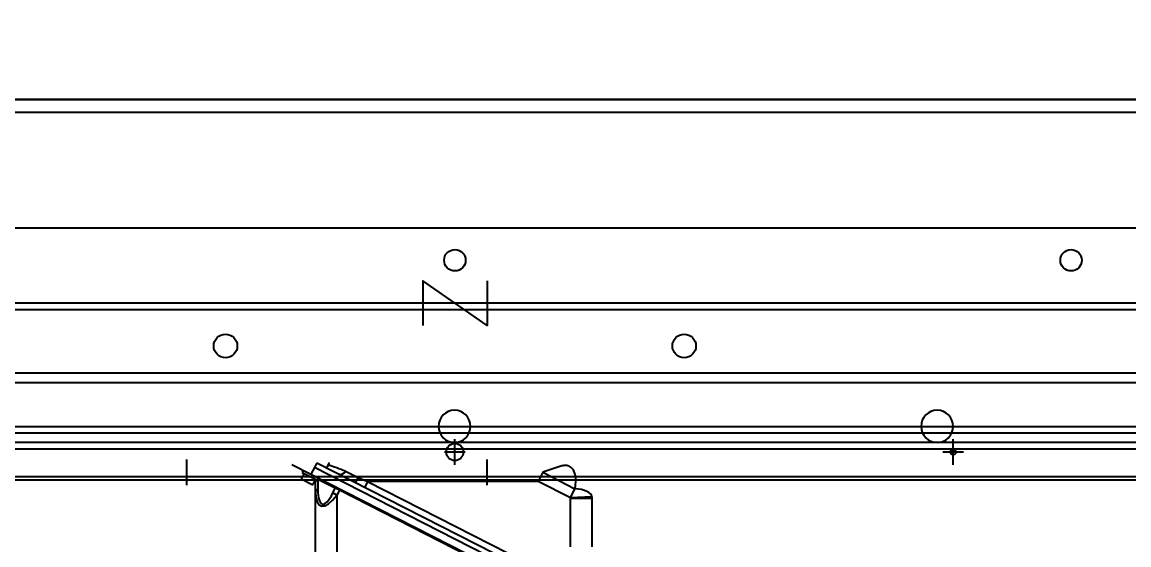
# Model space of a CAD drawing. Header units: millimetres. Extents: x 89978 to 501025, y -351975 to 835730.
# Drawn here: x 272036 to 272552, y -163699 to -163455 of the extents above; entities that cross this region are included whole.
import ezdxf

# ---------------------------------------------------------------- set-up
doc = ezdxf.new("R2010")
doc.units = ezdxf.units.MM
doc.header["$LTSCALE"] = 150
doc.linetypes.add('CENTER', pattern=[50.8, 31.75, -6.35, 6.35, -6.35])
doc.layers.get('Defpoints').update_dxf_attribs({"color": 150})
doc.layers.add('------00 Load Bank', color=3, linetype='Continuous')
doc.layers.add('-----36 Dimension', color=1, linetype='Continuous')
doc.styles.add('ELEC', font='')
doc.styles.get('ELEC').set_extended_font_data('Dotum')
doc.dimstyles.new('ELEC', dxfattribs={"dimscale": 100, "dimtxt": 2, "dimasz": 1, "dimexe": 2, "dimexo": 1, "dimgap": 1, "dimtad": 1, "dimdec": 0, "dimrnd": 0.25, "dimzin": 9, "dimdsep": 32, "dimlunit": 6, "dimtxsty": 'ELEC', "dimblk": 'Z_DOT', "dimcen": 3, "dimclrd": 7, "dimclre": 7, "dimclrt": 3, "dimadec": 0, "dimazin": 0, "dimtfac": 1, "dimtdec": 0, "dimtix": 1, "dimtmove": 2, "dimatfit": 1, "dimfxl": 1, "dimarcsym": 0})

# ---------------------------------------------------------------- blocks, each defined once
blk = doc.blocks.new('A$Cd768ecee')
at = {"color": 0}
for p, q in [((100, 100), (1080, 100)), ((103.2, 103.2), (1076.8, 103.2)), ((38.2, 38.2), (1141.8, 38.2)), ((35, 35), (1145, 35)), ((0, 0), (1180, 0))]:
    blk.add_line(p, q, dxfattribs=at)
blk.add_lwpolyline([(575, 24.58), (575, 45.42), (605, 24.58), (605, 45.42)], dxfattribs=at)
for centre, radius in [((483, 55), 5.5), ((697, 55), 5.5), ((302.5, 15), 5), ((590, 15), 5)]:
    blk.add_circle(centre, radius, dxfattribs=at)
blk = doc.blocks.new('A$Ca2785acc')
at = {"color": 0}
for p, q in [((477.5, 37.4), (477.5, 25.4)), ((617.5, 37.4), (617.5, 25.4)), ((985, 35), (0, 35)), ((983.4, 33.4), (1.6, 33.4)), ((260, 28), (260, 16)), ((492.5, 28), (492.5, 16)), ((985, 13), (0, 13))]:
    blk.add_line(p, q, dxfattribs=at)
at = {"color": 0, "linetype": 'CENTER'}
for p, q in [((255.2, 22), (264.8, 22)), ((487.7, 22), (497.3, 22))]:
    blk.add_line(p, q, dxfattribs=at)
at = {"color": 0}
for centre, radius in [((492.5, 22), 4), ((260, 22), 1.25)]:
    blk.add_circle(centre, radius, dxfattribs=at)
blk = doc.blocks.new('A$C02650c35')
at = {"color": 0}
for p, q in [((1040.5, 24.5), (1040.5, 1060.5)), ((1045, 24.5), (1045, 1060.5)), ((1045, 30), (1045, 1055)), ((933.17, 609.71), (1000.81, 476.95)), ((1003.04, 478.08), (935.4, 610.84)), ((997.7, 475.36), (930.05, 608.12)), ((986.34, 606.39), (963.85, 606.39)), ((986.34, 606.39), (986.34, 596.39)), ((987.1, 606.37), (986.68, 596.38)), ((963.85, 596.39), (986.34, 596.39)), ((986.68, 596.38), (990.9, 598.53)), ((986.68, 596.38), (994.34, 581.35)), ((998.56, 583.5), (990.9, 598.53)), ((937.48, 592.01), (990.15, 488.62)), ((994.34, 501.78), (949.78, 589.22)), ((1001.4, 591.99), (998.56, 583.5)), ((998.56, 583.5), (994.34, 581.35)), ((994.34, 581.35), (994.34, 501.78)), ((994.34, 501.78), (991.66, 500.42)), ((996.06, 497.38), (994.34, 501.78)), ((999.05, 491.51), (996.06, 497.38)), ((987.96, 487.5), (943.5, 487.5)), ((990.15, 488.62), (987.96, 487.5)), ((987.96, 487.5), (988.92, 485.61)), ((988.92, 485.61), (991.11, 486.73)), ((990.15, 488.62), (991.11, 486.73)), ((991.11, 486.73), (995.25, 478.61)), ((1000.66, 482.76), (1003.15, 484.03)), ((943.5, 477.5), (989.64, 477.5)), ((989.64, 477.5), (994.29, 477.5)), ((995.25, 478.61), (990.6, 478.61)), ((992.77, 476.22), (995.26, 477.49)), ((995.49, 470.87), (992.77, 476.22)), ((994.29, 477.5), (995.26, 477.5)), ((994.81, 478.38), (995.88, 478.92)), ((998.44, 471.25), (994.81, 478.38)), ((1000.81, 476.95), (997.7, 475.36)), ((1002.24, 466.45), (997.7, 475.36)), ((1003.04, 478.08), (1000.81, 476.95)), ((997.99, 472.14), (995.49, 470.87)), ((999.51, 471.79), (998.44, 471.25))]:
    blk.add_line(p, q, dxfattribs=at)
at = {"color": 0, "linetype": 'CENTER'}
blk.add_line((1020, 45), (1020, 1040), dxfattribs=at)
at = {"color": 0}
for centre in [(1020, 767.5), (1020, 542.34)]:
    blk.add_circle(centre, 7.5, dxfattribs=at)
for radius in [18, 8]:
    blk.add_arc((986.34, 588.39), radius, 87.5617, 90, dxfattribs=at)
at = {"color": 0, "extrusion": (0, 0, -1)}
for centre, major_axis, ratio, start_param, end_param in [((986.68, 596.38), (-0.43, -9.99), 0.424303, 3.141593, 4.477358), ((996.58, 497.38), (2.67, 1.36), 0.079269, 3.141593, 4.558051), ((1000.46, 489.75), (2.67, 1.36), 0.74563, 3.141593, 4.558051), ((994.34, 501.78), (9.98, -25.59), 0.026454, 5.135581, 5.505534), ((1003.38, 487.5), (20.51, 7.48), 0.323519, 2.416097, 3.986893), ((1004.34, 485.61), (20.62, 4.95), 0.240079, 2.356194, 3.926991), ((991, 486.96), (0.85, -1.66), 0.804738, 3.141593, 3.627111), ((991, 486.96), (-1.34, -0.68), 0.171573, 4.226871, 4.712389), ((1004.19, 482.43), (2.67, 1.36), 0.8323, 4.008341, 4.212964), ((989.64, 480.5), (0, -3), 0.413384, 5.39399, 6.283185), ((994.29, 480.5), (0, -3), 0.413384, 5.683088, 6.283185)]:
    blk.add_ellipse(centre, major_axis=major_axis, ratio=ratio, start_param=start_param, end_param=end_param, dxfattribs=at)
at = {"color": 0}
for points, knots in [([(990.9, 598.53), (992.3, 598.81), (993.62, 598.94), (996.13, 598.91), (997.31, 598.76), (998.97, 598.16), (999.51, 597.9), (1000.28, 597.32), (1000.53, 597.1), (1001.02, 596.53), (1001.24, 596.18), (1001.57, 595.45), (1001.66, 595.08), (1001.77, 594.38), (1001.77, 594.05), (1001.72, 593.11), (1001.59, 592.54), (1001.4, 591.99)], [0, 0, 0, 0, 0.25, 0.25, 0.5, 0.5, 0.625, 0.625, 0.6875, 0.6875, 0.75, 0.75, 0.8125, 0.8125, 0.875, 0.875, 1, 1, 1, 1]), ([(1002.39, 483.6), (1002.36, 483.6), (1002.32, 483.6), (1002.17, 483.62), (1002.05, 483.66), (1001.92, 483.73)], [0.8312038, 0.8312038, 0.8312038, 0.8312038, 0.875, 0.875, 1, 1, 1, 1])]:
    blk.add_open_spline(points, degree=3, knots=knots, dxfattribs=at)
blk = doc.blocks.new('_DOTBLANK')
at = {"color": 0, "linetype": 'ByBlock'}
blk.add_line((-0.5, 0), (-1, 0), dxfattribs=at)
blk.add_circle((0, 0), 0.5, dxfattribs=at)
blk = doc.blocks.new('*D939')
at = {"layer": '-----36 Dimension', "color": 0, "lineweight": -2, "transparency": 16777216}
for p, q in [((271580.18, -163441.43), (271580.18, -162891.95)), ((273400.18, -163441.43), (273400.18, -162891.95)), ((273350.18, -162941.95), (271630.18, -162941.95))]:
    blk.add_line(p, q, dxfattribs=at)
at = {"layer": 'Defpoints', "color": 0, "transparency": 16777216}
for p in [(271580.18, -162941.95), (271580.18, -163491.43), (273400.18, -163491.43)]:
    blk.add_point(p, dxfattribs=at)
at = {"layer": '-----36 Dimension', "color": 0, "lineweight": -2, "transparency": 16777216, "xscale": 50, "yscale": 50, "zscale": 50, "rotation": 180}
blk.add_blockref('_DOTBLANK', (271580.18, -162941.95), dxfattribs=at)
at = {"layer": '-----36 Dimension', "color": 0, "lineweight": -2, "transparency": 16777216, "xscale": 50, "yscale": 50, "zscale": 50}
blk.add_blockref('_DOTBLANK', (273400.18, -162941.95), dxfattribs=at)
at = {"layer": '-----36 Dimension', "color": 0, "transparency": 16777216, "insert": (272490.18, -162817.33), "char_height": 125, "attachment_point": 5, "style": 'ELEC'}
blk.add_mtext('1,820', dxfattribs=at)
blk = doc.blocks.new('Z_DOT')
for p, q in [((0, -2), (0, 2)), ((-2, 0), (2, 0))]:
    blk.add_line(p, q)
for radius in [2.5, 1.25]:
    blk.add_circle((0, 0), radius)

msp = doc.modelspace()

# ---------------------------------------------------------------- linework, layer by layer
at = {"layer": '------00 Load Bank', "elevation": 0}
msp.add_lwpolyline([(272950.18, -163491.43), (271580.18, -163491.43), (271580.18, -166091.43), (272950.18, -166091.43), (272950.18, -163491.43)], dxfattribs=at)
for points in [[(272950.18, -166091.43), (271580.18, -166091.43), (271580.18, -163491.43), (272950.18, -163491.43)], [(272944.18, -163497.43), (271586.18, -163497.43), (271586.18, -166085.43), (272944.18, -166085.43)]]:
    msp.add_lwpolyline(points, close=True, dxfattribs=at)

# ---------------------------------------------------------------- block references
at = {"layer": '------00 Load Bank', "rotation": 180}
for name, p in [('A$Cd768ecee', (272827.66, -163551.43)), ('A$Ca2785acc', (272730.16, -163633.93))]:
    msp.add_blockref(name, p, dxfattribs=at)
at = {"layer": '------00 Load Bank', "xscale": -1, "rotation": 270}
msp.add_blockref('A$C02650c35', (271695.16, -164663.93), dxfattribs=at)

# ---------------------------------------------------------------- dimensions: what is measured, and where the dimension line sits
at = {"layer": '-----36 Dimension'}
dim = msp.add_linear_dim(base=(271580.18, -162941.95), p1=(273400.18, -163491.43), p2=(271580.18, -163491.43), angle=180, dimstyle='ELEC', override={"dimscale": 50, "dimtxt": 2.5, "dimexe": 1, "dimtad": 2, "dimblk1": 'DOTBLANK', "dimblk2": 'DOTBLANK', "dimsah": 1, "dimclrd": 0, "dimclre": 0, "dimclrt": 0}, dxfattribs=at)
dim.commit()
dim.dimension.update_dxf_attribs({"geometry": '*D939', "text_midpoint": (272490.18, -162817.33)})

doc.saveas('drawing.dxf')
